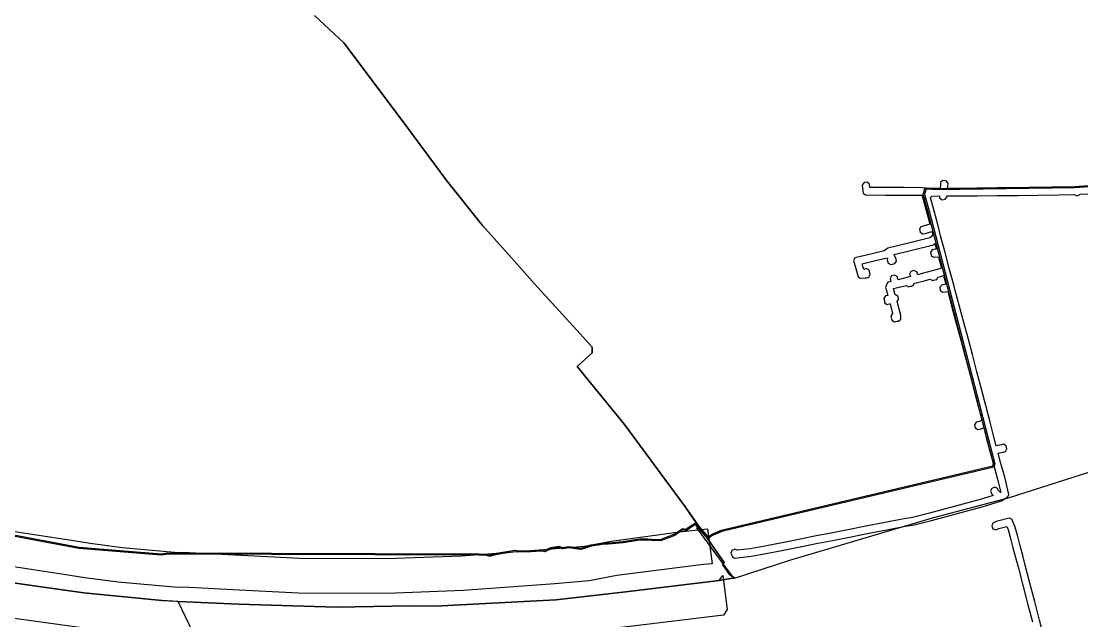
# Model space of a CAD drawing. Extents: x 896 to 2274771, y 652 to 548028.
# Drawn here: x 2229856 to 2232890, y 430659 to 432375 of the extents above; entities that cross this region are included whole.
import ezdxf

# ---------------------------------------------------------------- set-up
doc = ezdxf.new("R2010")
doc.units = 0
doc.header["$MEASUREMENT"] = 0
for name, color, linetype in [('B', 254, 'CONTINUOUS'), ('MUNICIPAL', 14, 'CONTINUOUS'), ('Z', 30, 'CONTINUOUS')]:
    doc.layers.add(name, color=color, linetype=linetype)

msp = doc.modelspace()

# ---------------------------------------------------------------- linework, layer by layer
at = {"layer": 'B', "linetype": 'Continuous'}
msp.add_lwpolyline([(2233069.94, 431134.89), (2232682.17, 431011), (2232462.39, 430952.44), (2232053.85, 430831.47), (2231895.39, 430779.99), (2231862.05, 430825.3), (2231788.75, 430924.9), (2231795.87, 430927.41), (2231756.02, 430983.97), (2231581.95, 431221.34), (2231446.24, 431386.8), (2231454.8, 431394.66), (2231489.46, 431426.42), (2231488.99, 431442.54), (2231454.85, 431480.31), (2231324.48, 431623.68), (2231267.12, 431688.25), (2231176.13, 431790.57), (2231073.28, 431917.83), (2230946.17, 432090.72), (2230778.72, 432313.22), (2230695.09, 432391.31)], dxfattribs=at)
at = {"layer": 'MUNICIPAL', "linetype": 'Continuous'}
for points in [[(2230695.09, 432391.31), (2230778.73, 432313.22), (2230946.17, 432090.73), (2231073.29, 431917.84), (2231176.13, 431790.58), (2231267.13, 431688.25), (2231324.49, 431623.69), (2231454.85, 431480.32), (2231488.99, 431442.56), (2231489.46, 431426.43), (2231446.23, 431386.8), (2231581.96, 431221.34), (2231756.01, 430983.98), (2231867.11, 430826.32), (2231866.72, 430826.24), (2231863, 430819.12), (2231883.41, 430790.85), (2231896.18, 430781.86), (2231852.53, 430774.36), (2231585.94, 430742.31), (2231385.72, 430719.27), (2231040.35, 430700.93), (2230970.35, 430702.12), (2230756.92, 430698.4), (2230479.16, 430706.83), (2230305.55, 430714.65), (2230258.51, 430716.77), (2230034.98, 430739.41), (2229974.7, 430747.83), (2229784.48, 430774.03)], [(2230347.23, 430626.57), (2230305.55, 430714.65), (2230479.16, 430706.83), (2230756.92, 430698.4), (2230970.35, 430702.12), (2231040.35, 430700.93), (2231385.72, 430719.27), (2231585.94, 430742.31), (2231852.53, 430774.36), (2231896.18, 430781.86), (2231883.41, 430790.85), (2231863, 430819.12), (2231866.72, 430826.24), (2231867.11, 430826.32), (2231756.01, 430983.98), (2231581.96, 431221.34), (2231446.23, 431386.8), (2231489.46, 431426.43), (2231488.99, 431442.56), (2231454.85, 431480.32), (2231324.49, 431623.69), (2231267.13, 431688.25), (2231176.13, 431790.58), (2231073.29, 431917.84), (2230946.17, 432090.73), (2230778.73, 432313.22), (2230695.09, 432391.31)]]:
    msp.add_lwpolyline(points, dxfattribs=at)
at = {"layer": 'Z', "linetype": 'Continuous'}
for points in [[(2233252.14, 431924.56), (2232869.73, 431898.34), (2232476.59, 431892.35), (2232444.89, 431894.36), (2232440.07, 431879.69), (2232449.55, 431845.43), (2232453.08, 431831.96), (2232641.27, 431108.73), (2232640.47, 431104.51), (2232638.58, 431099.06), (2231868.28, 430916.94), (2231860.68, 430914.75), (2231836.03, 430904), (2231832.03, 430901.87), (2231826.7, 430898.33), (2231819.84, 430893.78), (2231784.69, 430934.45), (2231777.59, 430930.11), (2231758.12, 430916.55), (2231748.73, 430919.27), (2231740.67, 430913.77), (2231725.84, 430903.19), (2231708.43, 430896.78), (2231688.14, 430889.06), (2231682.53, 430887.67), (2231659.61, 430888.57), (2231648.71, 430889.57), (2231627.42, 430889.55), (2231619.62, 430888.73), (2231578.03, 430882.29), (2231536.52, 430878.34), (2231524.47, 430878.16), (2231486.24, 430872.85), (2231467.58, 430866.12), (2231457.32, 430863), (2231435.2, 430865.94), (2231423.19, 430867.6), (2231404.23, 430864.74), (2231393.57, 430868.54), (2231372.35, 430865.03), (2231354.22, 430856.69), (2231345.14, 430858.03), (2231313.92, 430856.8), (2231276.55, 430855.19), (2231269.47, 430856.74), (2231228.31, 430851.04), (2231201.83, 430845.19), (2231197.6, 430843.08), (2231186.81, 430846.08), (2231165.38, 430846.87), (2230276.27, 430849.95), (2230256.34, 430847.03), (2230021.05, 430866.28), (2229354.15, 430991.4)], [(2229354.85, 430995.33), (2230021.59, 430870.26), (2230256.21, 430851.05), (2230275.99, 430853.95), (2231165.46, 430850.86), (2231187.43, 430850.06), (2231197.18, 430847.35), (2231200.48, 430848.99), (2231227.61, 430854.97), (2231269.63, 430860.8), (2231276.9, 430859.2), (2231313.75, 430860.78), (2231345.35, 430862.05), (2231353.62, 430860.84), (2231371.16, 430868.88), (2231393.94, 430872.66), (2231404.64, 430868.84), (2231423.16, 430871.64), (2231435.74, 430869.91), (2231456.99, 430867.07), (2231466.31, 430869.91), (2231485.28, 430876.75), (2231524.16, 430882.15), (2231536.3, 430882.34), (2231577.54, 430886.26), (2231619.1, 430892.7), (2231627.21, 430893.56), (2231648.89, 430893.57), (2231659.88, 430892.56), (2231682.11, 430891.69), (2231686.96, 430892.89), (2231707.03, 430900.52), (2231723.95, 430906.75), (2231738.38, 430917.05), (2231748.03, 430923.64), (2231757.41, 430920.93), (2231775.4, 430933.46), (2231785.51, 430939.63), (2231820.57, 430899.06), (2231824.48, 430901.67), (2231829.97, 430905.31), (2231834.3, 430907.61), (2231859.32, 430918.52), (2231867.25, 430920.81), (2232635.51, 431102.45), (2232636.59, 431105.55), (2232637.16, 431108.59), (2232449.2, 431830.95), (2232445.68, 431844.39), (2232435.89, 431879.79), (2232442.06, 431898.54), (2232476.69, 431896.35), (2232869.56, 431902.34), (2233251.9, 431928.55)], [(2232905.67, 431902.66), (2232870.6, 431900.47), (2232823.76, 431899.25), (2232763.69, 431898.79), (2232707.87, 431898.01), (2232647.64, 431897.83), (2232590.97, 431897.16), (2232523.02, 431896.55), (2232506.04, 431896.52), (2232506.78, 431904.25), (2232507.36, 431911.66), (2232501.61, 431918.4), (2232492.77, 431919.1), (2232486.03, 431913.34), (2232485.46, 431906.11), (2232484.53, 431896.33), (2232455.96, 431895.83), (2232433.43, 431898.2), (2232382.16, 431898.75), (2232327.74, 431899.06), (2232283.94, 431899.32), (2232283.81, 431900.07), (2232282.82, 431908.72), (2232275.88, 431914.24), (2232267.08, 431913.23), (2232261.56, 431906.29), (2232262.61, 431897.07), (2232264.99, 431883.04), (2232270.93, 431878), (2232327.62, 431877.66), (2232381.98, 431877.35), (2232432.19, 431876.81), (2232434.92, 431876.53), (2232433.81, 431875.14), (2232450.5, 431812.6), (2232455.36, 431793.92), (2232436.52, 431788.66), (2232429.96, 431787.04), (2232425.38, 431779.45), (2232427.5, 431770.85), (2232435.09, 431766.26), (2232441.96, 431767.96), (2232460.83, 431773.23), (2232463.86, 431761.98), (2232455.68, 431754.9), (2232394.58, 431740.03), (2232335.2, 431725.27), (2232324.81, 431718.07), (2232286.94, 431708.77), (2232241.21, 431697.8), (2232236.62, 431689.78), (2232243.54, 431667.01), (2232250.29, 431643.73), (2232256.37, 431639.41), (2232271.64, 431640.21), (2232271.87, 431640.07), (2232280.48, 431642.21), (2232285.05, 431649.81), (2232282.91, 431658.41), (2232282.4, 431658.71), (2232280.93, 431663.12), (2232273, 431667.08), (2232266.44, 431664.89), (2232264.05, 431673.11), (2232261.74, 431680.72), (2232291.99, 431687.98), (2232333.66, 431698.2), (2232334.43, 431695.6), (2232333.57, 431691.97), (2232335.89, 431682.88), (2232343.51, 431678.35), (2232349, 431679.75), (2232355.68, 431681.23), (2232360.45, 431688.7), (2232358.37, 431698.12), (2232354.99, 431701.54), (2232353.16, 431707.68), (2232399.69, 431719.25), (2232465.77, 431735.33), (2232469.97, 431738.97), (2232474.36, 431722.36), (2232470.45, 431722.78), (2232461.82, 431720.99), (2232456.95, 431713.58), (2232458.75, 431704.9), (2232466.16, 431700.04), (2232471.51, 431701.15), (2232480.23, 431700.21), (2232488.77, 431668.17), (2232480.17, 431664.97), (2232461.9, 431660.36), (2232433.85, 431653.03), (2232420.76, 431649.66), (2232417.78, 431657.98), (2232409.76, 431661.77), (2232401.42, 431658.78), (2232397.63, 431650.77), (2232399.95, 431644.29), (2232393.1, 431642.52), (2232365.01, 431635.24), (2232364.09, 431637.89), (2232362.35, 431644.24), (2232354.64, 431648.62), (2232346.09, 431646.27), (2232341.71, 431638.57), (2232344.11, 431629.82), (2232334.57, 431627.35), (2232328.44, 431614), (2232334.75, 431590.43), (2232328.23, 431589.05), (2232323.4, 431581.61), (2232325.25, 431572.94), (2232325.35, 431572.87), (2232326.03, 431569.46), (2232333.39, 431564.53), (2232339.98, 431565.83), (2232341.44, 431565.9), (2232348.87, 431538.89), (2232348.34, 431538.73), (2232344.04, 431531.21), (2232347.02, 431519.58), (2232354.65, 431515.06), (2232362.33, 431517.03), (2232365.3, 431516.8), (2232372.03, 431522.57), (2232372.8, 431532.59), (2232361.71, 431572.88), (2232365.77, 431578.22), (2232364.57, 431587.01), (2232357.52, 431592.37), (2232356.42, 431592.22), (2232351.75, 431609.69), (2232387.39, 431618.93), (2232394.34, 431614.99), (2232399.22, 431616.34), (2232399.66, 431616.14), (2232408.01, 431619.12), (2232410.78, 431624.98), (2232415.87, 431626.3), (2232439.22, 431632.32), (2232456.19, 431636.75), (2232463.24, 431632.98), (2232465.68, 431633.72), (2232475.13, 431636.31), (2232478.67, 431642.53), (2232486.53, 431644.51), (2232494.34, 431647.41), (2232501.17, 431622.13), (2232497.57, 431621.48), (2232490.22, 431621.02), (2232484.36, 431614.36), (2232484.92, 431605.51), (2232491.58, 431599.66), (2232500.15, 431600.21), (2232506.58, 431601.36), (2232519.5, 431553.19), (2232531.87, 431506.82), (2232544.08, 431462.02), (2232556.85, 431415.52), (2232569.31, 431365.96), (2232582.1, 431317), (2232594.46, 431269.66), (2232604.19, 431232.23), (2232593.48, 431228.75), (2232587.52, 431227.34), (2232582.86, 431219.8), (2232584.89, 431211.18), (2232592.43, 431206.51), (2232601.05, 431208.54), (2232601.18, 431208.75), (2232609.63, 431211.5), (2232616.89, 431183.99), (2232627.18, 431144.78), (2232638.22, 431103.53), (2232648.7, 431064.42), (2232658.04, 431026.66), (2232657.61, 431026.39), (2232651, 431033.34), (2232649.31, 431037.77), (2232641.21, 431041.38), (2232632.94, 431038.21), (2232629.32, 431030.12), (2232632.55, 431021.69), (2232636.29, 431017.76), (2232599.25, 431006.05), (2232549.78, 430992.58), (2232500.52, 430979.61), (2232454.48, 430967.32), (2232406, 430954.51), (2232376.39, 430949.92), (2232327.84, 430940.3), (2232276.81, 430930.46), (2232220.95, 430919.48), (2232172.7, 430910.06), (2232130.4, 430901.96), (2232085.13, 430893.05), (2232032.74, 430882.7), (2231983.3, 430873.16), (2231941.23, 430864.91), (2231905.27, 430860.88), (2231897.55, 430864.02), (2231889.38, 430860.58), (2231886.04, 430852.37), (2231890.43, 430841.96), (2231896.56, 430838.37), (2231944.48, 430843.74), (2231987.39, 430852.15), (2232036.85, 430861.7), (2232089.27, 430872.05), (2232134.48, 430880.96), (2232176.77, 430889.05), (2232225.06, 430898.48), (2232280.9, 430909.45), (2232331.94, 430919.3), (2232380.11, 430928.84), (2232410.38, 430933.53), (2232459.98, 430946.64), (2232506, 430958.92), (2232555.32, 430971.9), (2232605.3, 430985.51), (2232660.33, 431002.92), (2232678.89, 431014.38), (2232681.53, 431020.83), (2232669.42, 431069.76), (2232658.89, 431109.06), (2232650.84, 431139.13), (2232662.66, 431141.34), (2232662.93, 431141.19), (2232671.45, 431143.62), (2232675.77, 431151.37), (2232673.34, 431159.89), (2232665.59, 431164.2), (2232660.1, 431162.64), (2232645.35, 431159.87), (2232637.59, 431189.44), (2232627.43, 431227.89), (2232615.16, 431275.05), (2232602.8, 431322.41), (2232590.04, 431371.27), (2232577.55, 431420.97), (2232564.72, 431467.67), (2232552.53, 431512.39), (2232540.17, 431558.72), (2232526.96, 431608), (2232524.9, 431616.35), (2232511.94, 431664.3), (2232499.02, 431712.81), (2232486.27, 431761.05), (2232478.7, 431789.17), (2232471.2, 431818.05), (2232457.27, 431870.22), (2232460.71, 431874.51), (2232482.57, 431874.89), (2232483.35, 431869.59), (2232490.48, 431864.31), (2232499.24, 431865.62), (2232504.52, 431872.74), (2232504.17, 431875.11), (2232523.14, 431875.15), (2232591.19, 431875.76), (2232647.8, 431876.43), (2232708.05, 431876.61), (2232763.92, 431877.39), (2232824.12, 431877.86), (2232868.82, 431879.02), (2232876.03, 431875.64), (2232884.36, 431878.66), (2232884.96, 431879.93), (2232907.05, 431881.31)], [(2232783.69, 430606.83), (2232769.37, 430661.35), (2232755.7, 430713.97), (2232741.83, 430766.85), (2232728.31, 430818.79), (2232721.2, 430845.86), (2232713.86, 430873.39), (2232706.57, 430899.96), (2232699.59, 430927.2), (2232689.82, 430949.64), (2232682.7, 430953.09), (2232645.17, 430943.22), (2232635.33, 430938.77), (2232632.2, 430930.47), (2232635.86, 430922.4), (2232644.15, 430919.27), (2232652.35, 430922.98), (2232675.44, 430929.05), (2232679.29, 430920.22), (2232685.89, 430894.48), (2232693.2, 430867.8), (2232700.51, 430840.39), (2232707.61, 430813.37), (2232721.13, 430761.44), (2232734.99, 430708.56), (2232748.66, 430655.95)], [(2229799.44, 430920.08), (2230000.04, 430889.8), (2230053.16, 430880.93), (2230144.6, 430868.98), (2230304.87, 430854.38), (2230317.75, 430855.29), (2230485.99, 430846.67), (2230652.03, 430837.92), (2230900.03, 430837.47), (2231116.09, 430845.47), (2231374.72, 430864.98), (2231467.67, 430872.51), (2231544.08, 430887.34), (2231739.7, 430913.28), (2231819.36, 430921.99), (2231833.05, 430821.75), (2231807.99, 430820.17), (2231559.94, 430788.55), (2231481.27, 430773.29), (2231382.52, 430765.3), (2231121.7, 430745.61), (2230901.79, 430737.47), (2230649.3, 430737.92), (2230480.8, 430746.81), (2230318.7, 430755.1), (2230303.84, 430754.05), (2230133.58, 430769.56), (2230038.44, 430782), (2229984.32, 430791.04), (2229784.73, 430821.18)], [(2229784.49, 430774.04), (2229974.71, 430747.83), (2230034.99, 430739.4), (2230258.51, 430716.78), (2230479.17, 430706.83), (2230756.93, 430698.4), (2230970.35, 430702.12), (2231040.35, 430700.93), (2231385.73, 430719.27), (2231585.94, 430742.32), (2231852.53, 430774.36), (2231863.21, 430788.66), (2231875.86, 430691.82), (2231864.93, 430675.23), (2231597.63, 430643), (2231394.11, 430619.58), (2231042.16, 430600.89), (2230970.37, 430602.1), (2230756.29, 430598.38), (2230475.39, 430606.91), (2230251.23, 430617), (2230023.03, 430640.11), (2229960.96, 430648.78), (2229766.34, 430675.69)]]:
    msp.add_lwpolyline(points, dxfattribs=at)

doc.saveas('drawing.dxf')
